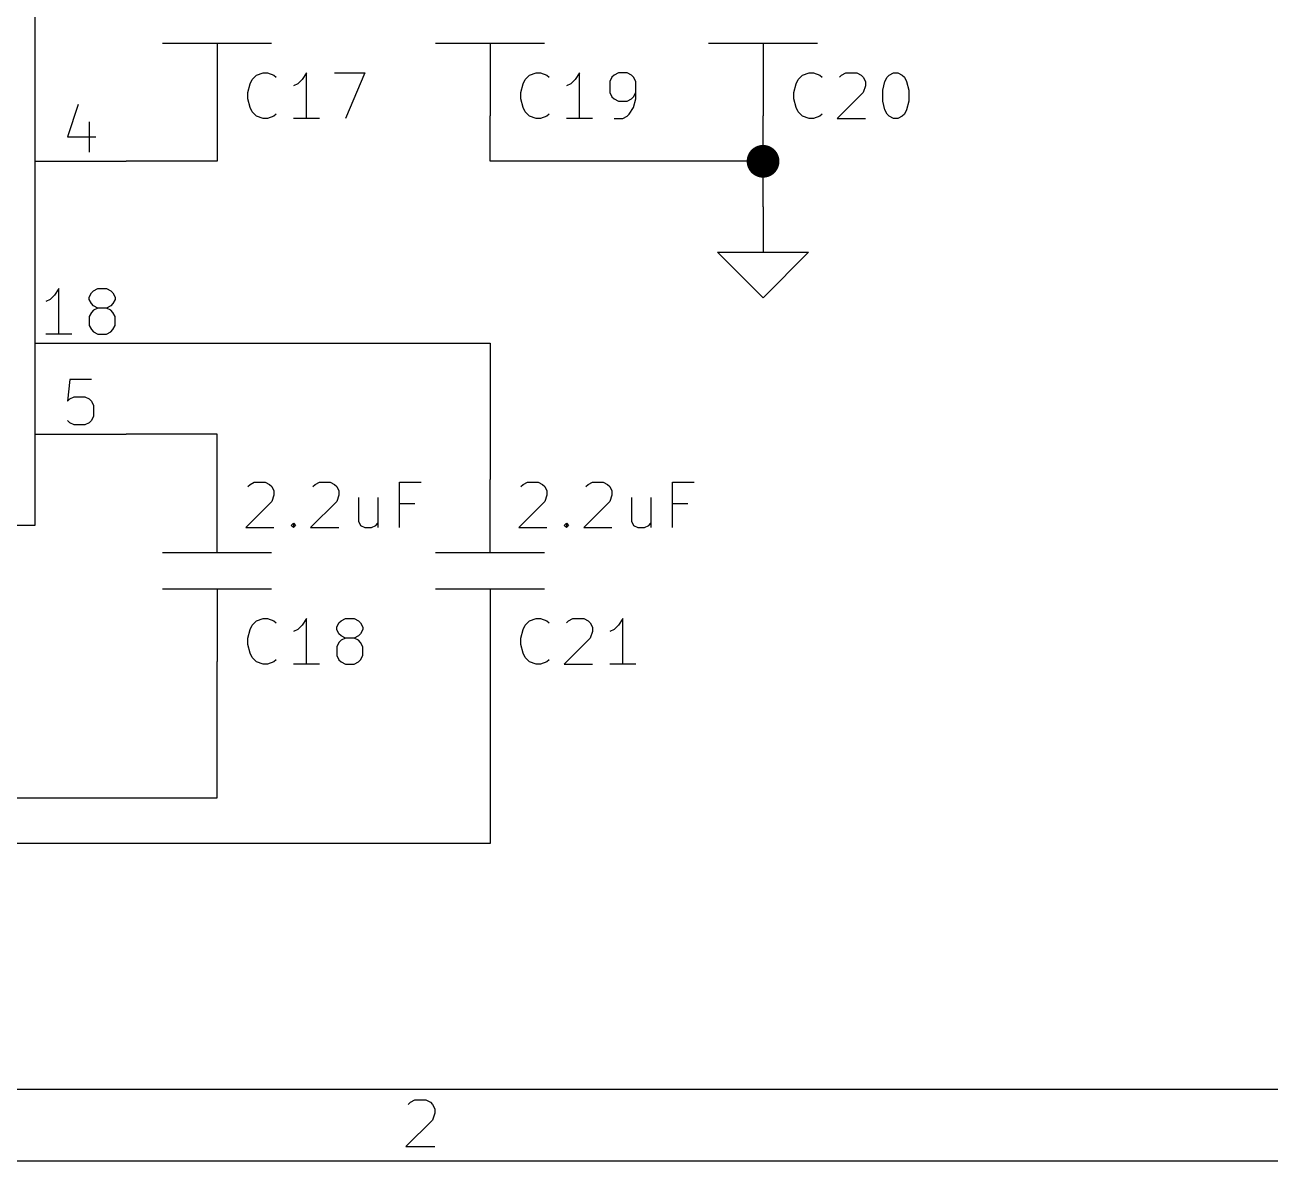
# Model space of a CAD drawing. Header units: inches. Extents: x 0.4 to 16.1, y -11.3 to -0.4.
# Drawn here: x 2.939 to 4.307, y -11.299 to -10.05 of the extents above; entities that cross this region are included whole.
import ezdxf

# ---------------------------------------------------------------- set-up
doc = ezdxf.new("R2010")
doc.units = ezdxf.units.IN
doc.header["$MEASUREMENT"] = 0
for name, color, linetype in [('GREENSIXTYFIVE', 129, 'CONTINUOUS'), ('LIGHTGREEN', 92, 'CONTINUOUS'), ('LIGHTRED', 12, 'CONTINUOUS'), ('RED', 14, 'CONTINUOUS'), ('WHITE', 250, 'CONTINUOUS')]:
    doc.layers.add(name, color=color, linetype=linetype)

msp = doc.modelspace()

# ---------------------------------------------------------------- linework, layer by layer
at = {"layer": 'GREENSIXTYFIVE', "linetype": 'CONTINUOUS'}
for p, q in [((3.1863, -10.1147), (3.1887, -10.1099)), ((3.1863, -10.1147), (3.1887, -10.1099)), ((3.1887, -10.1099), (3.1934, -10.1052)), ((3.1887, -10.1099), (3.1934, -10.1052)), ((3.1934, -10.1052), (3.2006, -10.1028)), ((3.1934, -10.1052), (3.2006, -10.1028)), ((3.2006, -10.1028), (3.2053, -10.1028)), ((3.2006, -10.1028), (3.2053, -10.1028)), ((3.2053, -10.1028), (3.2125, -10.1052)), ((3.2053, -10.1028), (3.2125, -10.1052)), ((3.2125, -10.1052), (3.2149, -10.1076)), ((3.2125, -10.1052), (3.2149, -10.1076)), ((3.2434, -10.1099), (3.2387, -10.1147)), ((3.2434, -10.1099), (3.2387, -10.1147)), ((3.2482, -10.1028), (3.2434, -10.1099)), ((3.2482, -10.1028), (3.2434, -10.1099)), ((3.2482, -10.1528), (3.2482, -10.1028)), ((3.2482, -10.1528), (3.2482, -10.1028)), ((3.2791, -10.1028), (3.3125, -10.1028)), ((3.2791, -10.1028), (3.3125, -10.1028)), ((3.3125, -10.1028), (3.291, -10.1528)), ((3.3125, -10.1028), (3.291, -10.1528)), ((3.4863, -10.1147), (3.4887, -10.1099)), ((3.4863, -10.1147), (3.4887, -10.1099)), ((3.4887, -10.1099), (3.4934, -10.1052)), ((3.4887, -10.1099), (3.4934, -10.1052)), ((3.4934, -10.1052), (3.5006, -10.1028)), ((3.4934, -10.1052), (3.5006, -10.1028)), ((3.5006, -10.1028), (3.5053, -10.1028)), ((3.5006, -10.1028), (3.5053, -10.1028)), ((3.5053, -10.1028), (3.5125, -10.1052)), ((3.5053, -10.1028), (3.5125, -10.1052)), ((3.5125, -10.1052), (3.5149, -10.1076)), ((3.5125, -10.1052), (3.5149, -10.1076)), ((3.5434, -10.1099), (3.5387, -10.1147)), ((3.5434, -10.1099), (3.5387, -10.1147)), ((3.5482, -10.1028), (3.5434, -10.1099)), ((3.5482, -10.1028), (3.5434, -10.1099)), ((3.5482, -10.1528), (3.5482, -10.1028)), ((3.5482, -10.1528), (3.5482, -10.1028)), ((3.5839, -10.1076), (3.5815, -10.1123)), ((3.5839, -10.1076), (3.5815, -10.1123)), ((3.5863, -10.1052), (3.5839, -10.1076)), ((3.5863, -10.1052), (3.5839, -10.1076)), ((3.591, -10.1028), (3.5863, -10.1052)), ((3.591, -10.1028), (3.5863, -10.1052)), ((3.6006, -10.1028), (3.591, -10.1028)), ((3.6006, -10.1028), (3.591, -10.1028)), ((3.6053, -10.1052), (3.6006, -10.1028)), ((3.6053, -10.1052), (3.6006, -10.1028)), ((3.6077, -10.1076), (3.6053, -10.1052)), ((3.6077, -10.1076), (3.6053, -10.1052)), ((3.6101, -10.1123), (3.6077, -10.1076)), ((3.6101, -10.1123), (3.6077, -10.1076)), ((3.7863, -10.1147), (3.7887, -10.1099)), ((3.7863, -10.1147), (3.7887, -10.1099)), ((3.7887, -10.1099), (3.7934, -10.1052)), ((3.7887, -10.1099), (3.7934, -10.1052)), ((3.7934, -10.1052), (3.8006, -10.1028)), ((3.7934, -10.1052), (3.8006, -10.1028)), ((3.8006, -10.1028), (3.8053, -10.1028)), ((3.8006, -10.1028), (3.8053, -10.1028)), ((3.8053, -10.1028), (3.8125, -10.1052)), ((3.8053, -10.1028), (3.8125, -10.1052)), ((3.8125, -10.1052), (3.8149, -10.1076)), ((3.8125, -10.1052), (3.8149, -10.1076)), ((3.8339, -10.1076), (3.8363, -10.1052)), ((3.8339, -10.1076), (3.8363, -10.1052)), ((3.8363, -10.1052), (3.841, -10.1028)), ((3.8363, -10.1052), (3.841, -10.1028)), ((3.841, -10.1028), (3.8529, -10.1028)), ((3.841, -10.1028), (3.8529, -10.1028)), ((3.8529, -10.1028), (3.8577, -10.1052)), ((3.8529, -10.1028), (3.8577, -10.1052)), ((3.8577, -10.1052), (3.8601, -10.1076)), ((3.8577, -10.1052), (3.8601, -10.1076)), ((3.8601, -10.1076), (3.8625, -10.1123)), ((3.8601, -10.1076), (3.8625, -10.1123)), ((3.8839, -10.1123), (3.8863, -10.1076)), ((3.8839, -10.1123), (3.8863, -10.1076)), ((3.8863, -10.1076), (3.8887, -10.1052)), ((3.8863, -10.1076), (3.8887, -10.1052)), ((3.8887, -10.1052), (3.8934, -10.1028)), ((3.8887, -10.1052), (3.8934, -10.1028)), ((3.8934, -10.1028), (3.8982, -10.1028)), ((3.8934, -10.1028), (3.8982, -10.1028)), ((3.8982, -10.1028), (3.9029, -10.1052)), ((3.8982, -10.1028), (3.9029, -10.1052)), ((3.9029, -10.1052), (3.9053, -10.1076)), ((3.9029, -10.1052), (3.9053, -10.1076)), ((3.9053, -10.1076), (3.9077, -10.1123)), ((3.9053, -10.1076), (3.9077, -10.1123)), ((3.1839, -10.1242), (3.1863, -10.1147)), ((3.1839, -10.1242), (3.1863, -10.1147)), ((3.1839, -10.1314), (3.1839, -10.1242)), ((3.1839, -10.1314), (3.1839, -10.1242)), ((3.2387, -10.1147), (3.2339, -10.1171)), ((3.2387, -10.1147), (3.2339, -10.1171)), ((3.4839, -10.1242), (3.4863, -10.1147)), ((3.4839, -10.1242), (3.4863, -10.1147)), ((3.4839, -10.1314), (3.4839, -10.1242)), ((3.4839, -10.1314), (3.4839, -10.1242)), ((3.5387, -10.1147), (3.5339, -10.1171)), ((3.5387, -10.1147), (3.5339, -10.1171)), ((3.5815, -10.1123), (3.5815, -10.1242)), ((3.5815, -10.1123), (3.5815, -10.1242)), ((3.5815, -10.1242), (3.5839, -10.129)), ((3.5815, -10.1242), (3.5839, -10.129)), ((3.6077, -10.129), (3.6101, -10.1242)), ((3.6077, -10.129), (3.6101, -10.1242)), ((3.6101, -10.1314), (3.6101, -10.1123)), ((3.6101, -10.1314), (3.6101, -10.1123)), ((3.7839, -10.1242), (3.7863, -10.1147)), ((3.7839, -10.1242), (3.7863, -10.1147)), ((3.7839, -10.1314), (3.7839, -10.1242)), ((3.7839, -10.1314), (3.7839, -10.1242)), ((3.8601, -10.1242), (3.8315, -10.1528)), ((3.8601, -10.1242), (3.8315, -10.1528)), ((3.8625, -10.1171), (3.8601, -10.1242)), ((3.8625, -10.1171), (3.8601, -10.1242)), ((3.8625, -10.1123), (3.8625, -10.1171)), ((3.8625, -10.1123), (3.8625, -10.1171)), ((3.8815, -10.1218), (3.8839, -10.1123)), ((3.8815, -10.1218), (3.8839, -10.1123)), ((3.8815, -10.1338), (3.8815, -10.1218)), ((3.8815, -10.1338), (3.8815, -10.1218)), ((3.9077, -10.1123), (3.9101, -10.1218)), ((3.9077, -10.1123), (3.9101, -10.1218)), ((3.9101, -10.1218), (3.9101, -10.1338)), ((3.9101, -10.1218), (3.9101, -10.1338)), ((3.1863, -10.1409), (3.1839, -10.1314)), ((3.1863, -10.1409), (3.1839, -10.1314)), ((3.4863, -10.1409), (3.4839, -10.1314)), ((3.4863, -10.1409), (3.4839, -10.1314)), ((3.5839, -10.129), (3.5863, -10.1314)), ((3.5839, -10.129), (3.5863, -10.1314)), ((3.5863, -10.1314), (3.591, -10.1338)), ((3.5863, -10.1314), (3.591, -10.1338)), ((3.591, -10.1338), (3.6006, -10.1338)), ((3.591, -10.1338), (3.6006, -10.1338)), ((3.6006, -10.1338), (3.6053, -10.1314)), ((3.6006, -10.1338), (3.6053, -10.1314)), ((3.6053, -10.1314), (3.6077, -10.129)), ((3.6053, -10.1314), (3.6077, -10.129)), ((3.6077, -10.1409), (3.6101, -10.1314)), ((3.6077, -10.1409), (3.6101, -10.1314)), ((3.7863, -10.1409), (3.7839, -10.1314)), ((3.7863, -10.1409), (3.7839, -10.1314)), ((3.8839, -10.1433), (3.8815, -10.1338)), ((3.8839, -10.1433), (3.8815, -10.1338)), ((3.9101, -10.1338), (3.9077, -10.1433)), ((3.9101, -10.1338), (3.9077, -10.1433)), ((3.1887, -10.1457), (3.1863, -10.1409)), ((3.1887, -10.1457), (3.1863, -10.1409)), ((3.1934, -10.1504), (3.1887, -10.1457)), ((3.1934, -10.1504), (3.1887, -10.1457)), ((3.2006, -10.1528), (3.1934, -10.1504)), ((3.2006, -10.1528), (3.1934, -10.1504)), ((3.2125, -10.1504), (3.2053, -10.1528)), ((3.2125, -10.1504), (3.2053, -10.1528)), ((3.2149, -10.148), (3.2125, -10.1504)), ((3.2149, -10.148), (3.2125, -10.1504)), ((3.4887, -10.1457), (3.4863, -10.1409)), ((3.4887, -10.1457), (3.4863, -10.1409)), ((3.4934, -10.1504), (3.4887, -10.1457)), ((3.4934, -10.1504), (3.4887, -10.1457)), ((3.5006, -10.1528), (3.4934, -10.1504)), ((3.5006, -10.1528), (3.4934, -10.1504)), ((3.5125, -10.1504), (3.5053, -10.1528)), ((3.5125, -10.1504), (3.5053, -10.1528)), ((3.5149, -10.148), (3.5125, -10.1504)), ((3.5149, -10.148), (3.5125, -10.1504)), ((3.5958, -10.1528), (3.6006, -10.1504)), ((3.5958, -10.1528), (3.6006, -10.1504)), ((3.6006, -10.1504), (3.6029, -10.148)), ((3.6006, -10.1504), (3.6029, -10.148)), ((3.6029, -10.148), (3.6077, -10.1409)), ((3.6029, -10.148), (3.6077, -10.1409)), ((3.7887, -10.1457), (3.7863, -10.1409)), ((3.7887, -10.1457), (3.7863, -10.1409)), ((3.7934, -10.1504), (3.7887, -10.1457)), ((3.7934, -10.1504), (3.7887, -10.1457)), ((3.8006, -10.1528), (3.7934, -10.1504)), ((3.8006, -10.1528), (3.7934, -10.1504)), ((3.8125, -10.1504), (3.8053, -10.1528)), ((3.8125, -10.1504), (3.8053, -10.1528)), ((3.8149, -10.148), (3.8125, -10.1504)), ((3.8149, -10.148), (3.8125, -10.1504)), ((3.8863, -10.148), (3.8839, -10.1433)), ((3.8863, -10.148), (3.8839, -10.1433)), ((3.8887, -10.1504), (3.8863, -10.148)), ((3.8887, -10.1504), (3.8863, -10.148)), ((3.8934, -10.1528), (3.8887, -10.1504)), ((3.8934, -10.1528), (3.8887, -10.1504)), ((3.9029, -10.1504), (3.8982, -10.1528)), ((3.9029, -10.1504), (3.8982, -10.1528)), ((3.9053, -10.148), (3.9029, -10.1504)), ((3.9053, -10.148), (3.9029, -10.1504)), ((3.9077, -10.1433), (3.9053, -10.148)), ((3.9077, -10.1433), (3.9053, -10.148)), ((3.2053, -10.1528), (3.2006, -10.1528)), ((3.2053, -10.1528), (3.2006, -10.1528)), ((3.2625, -10.1528), (3.2339, -10.1528)), ((3.2625, -10.1528), (3.2339, -10.1528)), ((3.5053, -10.1528), (3.5006, -10.1528)), ((3.5053, -10.1528), (3.5006, -10.1528)), ((3.5625, -10.1528), (3.5339, -10.1528)), ((3.5625, -10.1528), (3.5339, -10.1528)), ((3.5863, -10.1528), (3.5958, -10.1528)), ((3.5863, -10.1528), (3.5958, -10.1528)), ((3.8053, -10.1528), (3.8006, -10.1528)), ((3.8053, -10.1528), (3.8006, -10.1528)), ((3.8315, -10.1528), (3.8625, -10.1528)), ((3.8315, -10.1528), (3.8625, -10.1528)), ((3.8982, -10.1528), (3.8934, -10.1528)), ((3.8982, -10.1528), (3.8934, -10.1528)), ((3.1839, -10.5576), (3.1863, -10.5552)), ((3.1839, -10.5576), (3.1863, -10.5552)), ((3.1863, -10.5552), (3.191, -10.5528)), ((3.1863, -10.5552), (3.191, -10.5528)), ((3.191, -10.5528), (3.2029, -10.5528)), ((3.191, -10.5528), (3.2029, -10.5528)), ((3.2029, -10.5528), (3.2077, -10.5552)), ((3.2029, -10.5528), (3.2077, -10.5552)), ((3.2077, -10.5552), (3.2101, -10.5576)), ((3.2077, -10.5552), (3.2101, -10.5576)), ((3.2101, -10.5576), (3.2125, -10.5623)), ((3.2101, -10.5576), (3.2125, -10.5623)), ((3.2125, -10.5623), (3.2125, -10.5671)), ((3.2125, -10.5623), (3.2125, -10.5671)), ((3.2553, -10.5576), (3.2577, -10.5552)), ((3.2553, -10.5576), (3.2577, -10.5552)), ((3.2577, -10.5552), (3.2625, -10.5528)), ((3.2577, -10.5552), (3.2625, -10.5528)), ((3.2625, -10.5528), (3.2744, -10.5528)), ((3.2625, -10.5528), (3.2744, -10.5528)), ((3.2744, -10.5528), (3.2791, -10.5552)), ((3.2744, -10.5528), (3.2791, -10.5552)), ((3.2791, -10.5552), (3.2815, -10.5576)), ((3.2791, -10.5552), (3.2815, -10.5576)), ((3.2815, -10.5576), (3.2839, -10.5623)), ((3.2815, -10.5576), (3.2839, -10.5623)), ((3.2839, -10.5623), (3.2839, -10.5671)), ((3.2839, -10.5623), (3.2839, -10.5671)), ((3.3506, -10.6028), (3.3506, -10.5528)), ((3.3506, -10.5528), (3.3744, -10.5528)), ((3.3506, -10.6028), (3.3506, -10.5528)), ((3.3506, -10.5528), (3.3744, -10.5528)), ((3.4839, -10.5576), (3.4863, -10.5552)), ((3.4839, -10.5576), (3.4863, -10.5552)), ((3.4863, -10.5552), (3.491, -10.5528)), ((3.4863, -10.5552), (3.491, -10.5528)), ((3.491, -10.5528), (3.5029, -10.5528)), ((3.491, -10.5528), (3.5029, -10.5528)), ((3.5029, -10.5528), (3.5077, -10.5552)), ((3.5029, -10.5528), (3.5077, -10.5552)), ((3.5077, -10.5552), (3.5101, -10.5576)), ((3.5077, -10.5552), (3.5101, -10.5576)), ((3.5101, -10.5576), (3.5125, -10.5623)), ((3.5101, -10.5576), (3.5125, -10.5623)), ((3.5125, -10.5623), (3.5125, -10.5671)), ((3.5125, -10.5623), (3.5125, -10.5671)), ((3.5553, -10.5576), (3.5577, -10.5552)), ((3.5553, -10.5576), (3.5577, -10.5552)), ((3.5577, -10.5552), (3.5625, -10.5528)), ((3.5577, -10.5552), (3.5625, -10.5528)), ((3.5625, -10.5528), (3.5744, -10.5528)), ((3.5625, -10.5528), (3.5744, -10.5528)), ((3.5744, -10.5528), (3.5791, -10.5552)), ((3.5744, -10.5528), (3.5791, -10.5552)), ((3.5791, -10.5552), (3.5815, -10.5576)), ((3.5791, -10.5552), (3.5815, -10.5576)), ((3.5815, -10.5576), (3.5839, -10.5623)), ((3.5815, -10.5576), (3.5839, -10.5623)), ((3.5839, -10.5623), (3.5839, -10.5671)), ((3.5839, -10.5623), (3.5839, -10.5671)), ((3.6506, -10.6028), (3.6506, -10.5528)), ((3.6506, -10.5528), (3.6744, -10.5528)), ((3.6506, -10.6028), (3.6506, -10.5528)), ((3.6506, -10.5528), (3.6744, -10.5528)), ((3.2101, -10.5742), (3.1815, -10.6028)), ((3.2101, -10.5742), (3.1815, -10.6028)), ((3.2125, -10.5671), (3.2101, -10.5742)), ((3.2125, -10.5671), (3.2101, -10.5742)), ((3.2815, -10.5742), (3.2529, -10.6028)), ((3.2815, -10.5742), (3.2529, -10.6028)), ((3.2839, -10.5671), (3.2815, -10.5742)), ((3.2839, -10.5671), (3.2815, -10.5742)), ((3.3053, -10.5695), (3.3053, -10.5957)), ((3.3053, -10.5695), (3.3053, -10.5957)), ((3.3268, -10.5695), (3.3268, -10.6028)), ((3.3268, -10.5695), (3.3268, -10.6028)), ((3.5101, -10.5742), (3.4815, -10.6028)), ((3.5101, -10.5742), (3.4815, -10.6028)), ((3.5125, -10.5671), (3.5101, -10.5742)), ((3.5125, -10.5671), (3.5101, -10.5742)), ((3.5815, -10.5742), (3.5529, -10.6028)), ((3.5815, -10.5742), (3.5529, -10.6028)), ((3.5839, -10.5671), (3.5815, -10.5742)), ((3.5839, -10.5671), (3.5815, -10.5742)), ((3.6053, -10.5695), (3.6053, -10.5957)), ((3.6053, -10.5695), (3.6053, -10.5957)), ((3.6268, -10.5695), (3.6268, -10.6028)), ((3.6268, -10.5695), (3.6268, -10.6028)), ((3.3672, -10.5766), (3.3506, -10.5766)), ((3.3672, -10.5766), (3.3506, -10.5766)), ((3.6672, -10.5766), (3.6506, -10.5766)), ((3.6672, -10.5766), (3.6506, -10.5766)), ((3.1815, -10.6028), (3.2125, -10.6028)), ((3.1815, -10.6028), (3.2125, -10.6028)), ((3.2315, -10.6004), (3.2339, -10.598)), ((3.2315, -10.6004), (3.2339, -10.598)), ((3.2339, -10.6028), (3.2315, -10.6004)), ((3.2339, -10.6028), (3.2315, -10.6004)), ((3.2339, -10.598), (3.2363, -10.6004)), ((3.2339, -10.598), (3.2339, -10.6028)), ((3.2339, -10.598), (3.2363, -10.6004)), ((3.2339, -10.598), (3.2339, -10.6028)), ((3.2363, -10.6004), (3.2339, -10.6028)), ((3.2363, -10.6004), (3.2339, -10.6028)), ((3.2529, -10.6028), (3.2839, -10.6028)), ((3.2529, -10.6028), (3.2839, -10.6028)), ((3.3053, -10.5957), (3.3077, -10.6004)), ((3.3053, -10.5957), (3.3077, -10.6004)), ((3.3077, -10.6004), (3.3125, -10.6028)), ((3.3077, -10.6004), (3.3125, -10.6028)), ((3.3125, -10.6028), (3.3196, -10.6028)), ((3.3125, -10.6028), (3.3196, -10.6028)), ((3.3196, -10.6028), (3.3244, -10.6004)), ((3.3196, -10.6028), (3.3244, -10.6004)), ((3.3244, -10.6004), (3.3268, -10.598)), ((3.3244, -10.6004), (3.3268, -10.598)), ((3.4815, -10.6028), (3.5125, -10.6028)), ((3.4815, -10.6028), (3.5125, -10.6028)), ((3.5315, -10.6004), (3.5339, -10.598)), ((3.5315, -10.6004), (3.5339, -10.598)), ((3.5339, -10.6028), (3.5315, -10.6004)), ((3.5339, -10.6028), (3.5315, -10.6004)), ((3.5339, -10.598), (3.5363, -10.6004)), ((3.5339, -10.598), (3.5339, -10.6028)), ((3.5339, -10.598), (3.5363, -10.6004)), ((3.5339, -10.598), (3.5339, -10.6028)), ((3.5363, -10.6004), (3.5339, -10.6028)), ((3.5363, -10.6004), (3.5339, -10.6028)), ((3.5529, -10.6028), (3.5839, -10.6028)), ((3.5529, -10.6028), (3.5839, -10.6028)), ((3.6053, -10.5957), (3.6077, -10.6004)), ((3.6053, -10.5957), (3.6077, -10.6004)), ((3.6077, -10.6004), (3.6125, -10.6028)), ((3.6077, -10.6004), (3.6125, -10.6028)), ((3.6125, -10.6028), (3.6196, -10.6028)), ((3.6125, -10.6028), (3.6196, -10.6028)), ((3.6196, -10.6028), (3.6244, -10.6004)), ((3.6196, -10.6028), (3.6244, -10.6004)), ((3.6244, -10.6004), (3.6268, -10.598)), ((3.6244, -10.6004), (3.6268, -10.598)), ((3.1863, -10.7147), (3.1887, -10.7099)), ((3.1863, -10.7147), (3.1887, -10.7099)), ((3.1887, -10.7099), (3.1934, -10.7052)), ((3.1887, -10.7099), (3.1934, -10.7052)), ((3.1934, -10.7052), (3.2006, -10.7028)), ((3.1934, -10.7052), (3.2006, -10.7028)), ((3.2006, -10.7028), (3.2053, -10.7028)), ((3.2006, -10.7028), (3.2053, -10.7028)), ((3.2053, -10.7028), (3.2125, -10.7052)), ((3.2053, -10.7028), (3.2125, -10.7052)), ((3.2125, -10.7052), (3.2149, -10.7076)), ((3.2125, -10.7052), (3.2149, -10.7076)), ((3.2434, -10.7099), (3.2387, -10.7147)), ((3.2434, -10.7099), (3.2387, -10.7147)), ((3.2482, -10.7028), (3.2434, -10.7099)), ((3.2482, -10.7028), (3.2434, -10.7099)), ((3.2482, -10.7528), (3.2482, -10.7028)), ((3.2482, -10.7528), (3.2482, -10.7028)), ((3.2815, -10.7123), (3.2839, -10.7076)), ((3.2815, -10.7123), (3.2839, -10.7076)), ((3.2815, -10.7147), (3.2815, -10.7123)), ((3.2815, -10.7147), (3.2815, -10.7123)), ((3.2839, -10.7076), (3.2863, -10.7052)), ((3.2839, -10.7076), (3.2863, -10.7052)), ((3.2863, -10.7052), (3.291, -10.7028)), ((3.2863, -10.7052), (3.291, -10.7028)), ((3.291, -10.7028), (3.3006, -10.7028)), ((3.291, -10.7028), (3.3006, -10.7028)), ((3.3006, -10.7028), (3.3053, -10.7052)), ((3.3006, -10.7028), (3.3053, -10.7052)), ((3.3053, -10.7052), (3.3077, -10.7076)), ((3.3053, -10.7052), (3.3077, -10.7076)), ((3.3077, -10.7076), (3.3101, -10.7123)), ((3.3077, -10.7076), (3.3101, -10.7123)), ((3.3101, -10.7123), (3.3101, -10.7147)), ((3.3101, -10.7123), (3.3101, -10.7147)), ((3.4863, -10.7147), (3.4887, -10.7099)), ((3.4863, -10.7147), (3.4887, -10.7099)), ((3.4887, -10.7099), (3.4934, -10.7052)), ((3.4887, -10.7099), (3.4934, -10.7052)), ((3.4934, -10.7052), (3.5006, -10.7028)), ((3.4934, -10.7052), (3.5006, -10.7028)), ((3.5006, -10.7028), (3.5053, -10.7028)), ((3.5006, -10.7028), (3.5053, -10.7028)), ((3.5053, -10.7028), (3.5125, -10.7052)), ((3.5053, -10.7028), (3.5125, -10.7052)), ((3.5125, -10.7052), (3.5149, -10.7076)), ((3.5125, -10.7052), (3.5149, -10.7076)), ((3.5339, -10.7076), (3.5363, -10.7052)), ((3.5339, -10.7076), (3.5363, -10.7052)), ((3.5363, -10.7052), (3.541, -10.7028)), ((3.5363, -10.7052), (3.541, -10.7028)), ((3.541, -10.7028), (3.5529, -10.7028)), ((3.541, -10.7028), (3.5529, -10.7028)), ((3.5529, -10.7028), (3.5577, -10.7052)), ((3.5529, -10.7028), (3.5577, -10.7052)), ((3.5577, -10.7052), (3.5601, -10.7076)), ((3.5577, -10.7052), (3.5601, -10.7076)), ((3.5601, -10.7076), (3.5625, -10.7123)), ((3.5601, -10.7076), (3.5625, -10.7123)), ((3.5625, -10.7123), (3.5625, -10.7171)), ((3.5625, -10.7123), (3.5625, -10.7171)), ((3.591, -10.7099), (3.5863, -10.7147)), ((3.591, -10.7099), (3.5863, -10.7147)), ((3.5958, -10.7028), (3.591, -10.7099)), ((3.5958, -10.7028), (3.591, -10.7099)), ((3.5958, -10.7528), (3.5958, -10.7028)), ((3.5958, -10.7528), (3.5958, -10.7028)), ((3.1839, -10.7242), (3.1863, -10.7147)), ((3.1839, -10.7242), (3.1863, -10.7147)), ((3.1839, -10.7314), (3.1839, -10.7242)), ((3.1839, -10.7314), (3.1839, -10.7242)), ((3.2387, -10.7147), (3.2339, -10.7171)), ((3.2387, -10.7147), (3.2339, -10.7171)), ((3.2839, -10.7195), (3.2815, -10.7147)), ((3.2839, -10.7195), (3.2815, -10.7147)), ((3.2863, -10.7218), (3.2839, -10.7195)), ((3.2863, -10.7218), (3.2839, -10.7195)), ((3.2863, -10.7266), (3.2839, -10.729)), ((3.2863, -10.7266), (3.2839, -10.729)), ((3.291, -10.7242), (3.2863, -10.7218)), ((3.291, -10.7242), (3.2863, -10.7218)), ((3.291, -10.7242), (3.2863, -10.7266)), ((3.291, -10.7242), (3.2863, -10.7266)), ((3.3006, -10.7242), (3.291, -10.7242)), ((3.3006, -10.7242), (3.291, -10.7242)), ((3.3053, -10.7218), (3.3006, -10.7242)), ((3.3053, -10.7218), (3.3006, -10.7242)), ((3.3053, -10.7266), (3.3006, -10.7242)), ((3.3053, -10.7266), (3.3006, -10.7242)), ((3.3077, -10.7195), (3.3053, -10.7218)), ((3.3077, -10.7195), (3.3053, -10.7218)), ((3.3077, -10.729), (3.3053, -10.7266)), ((3.3077, -10.729), (3.3053, -10.7266)), ((3.3101, -10.7147), (3.3077, -10.7195)), ((3.3101, -10.7147), (3.3077, -10.7195)), ((3.4839, -10.7242), (3.4863, -10.7147)), ((3.4839, -10.7242), (3.4863, -10.7147)), ((3.4839, -10.7314), (3.4839, -10.7242)), ((3.4839, -10.7314), (3.4839, -10.7242)), ((3.5601, -10.7242), (3.5315, -10.7528)), ((3.5601, -10.7242), (3.5315, -10.7528)), ((3.5625, -10.7171), (3.5601, -10.7242)), ((3.5625, -10.7171), (3.5601, -10.7242)), ((3.5863, -10.7147), (3.5815, -10.7171)), ((3.5863, -10.7147), (3.5815, -10.7171)), ((3.1863, -10.7409), (3.1839, -10.7314)), ((3.1863, -10.7409), (3.1839, -10.7314)), ((3.2839, -10.729), (3.2815, -10.7338)), ((3.2839, -10.729), (3.2815, -10.7338)), ((3.2815, -10.7338), (3.2815, -10.7433)), ((3.2815, -10.7338), (3.2815, -10.7433)), ((3.3101, -10.7338), (3.3077, -10.729)), ((3.3101, -10.7338), (3.3077, -10.729)), ((3.3101, -10.7433), (3.3101, -10.7338)), ((3.3101, -10.7433), (3.3101, -10.7338)), ((3.4863, -10.7409), (3.4839, -10.7314)), ((3.4863, -10.7409), (3.4839, -10.7314)), ((3.1887, -10.7457), (3.1863, -10.7409)), ((3.1887, -10.7457), (3.1863, -10.7409)), ((3.1934, -10.7504), (3.1887, -10.7457)), ((3.1934, -10.7504), (3.1887, -10.7457)), ((3.2006, -10.7528), (3.1934, -10.7504)), ((3.2006, -10.7528), (3.1934, -10.7504)), ((3.2053, -10.7528), (3.2006, -10.7528)), ((3.2053, -10.7528), (3.2006, -10.7528)), ((3.2125, -10.7504), (3.2053, -10.7528)), ((3.2125, -10.7504), (3.2053, -10.7528)), ((3.2149, -10.748), (3.2125, -10.7504)), ((3.2149, -10.748), (3.2125, -10.7504)), ((3.2625, -10.7528), (3.2339, -10.7528)), ((3.2625, -10.7528), (3.2339, -10.7528)), ((3.2815, -10.7433), (3.2839, -10.748)), ((3.2815, -10.7433), (3.2839, -10.748)), ((3.2839, -10.748), (3.2863, -10.7504)), ((3.2839, -10.748), (3.2863, -10.7504)), ((3.2863, -10.7504), (3.291, -10.7528)), ((3.2863, -10.7504), (3.291, -10.7528)), ((3.291, -10.7528), (3.3006, -10.7528)), ((3.291, -10.7528), (3.3006, -10.7528)), ((3.3006, -10.7528), (3.3053, -10.7504)), ((3.3006, -10.7528), (3.3053, -10.7504)), ((3.3053, -10.7504), (3.3077, -10.748)), ((3.3053, -10.7504), (3.3077, -10.748)), ((3.3077, -10.748), (3.3101, -10.7433)), ((3.3077, -10.748), (3.3101, -10.7433)), ((3.4887, -10.7457), (3.4863, -10.7409)), ((3.4887, -10.7457), (3.4863, -10.7409)), ((3.4934, -10.7504), (3.4887, -10.7457)), ((3.4934, -10.7504), (3.4887, -10.7457)), ((3.5006, -10.7528), (3.4934, -10.7504)), ((3.5006, -10.7528), (3.4934, -10.7504)), ((3.5053, -10.7528), (3.5006, -10.7528)), ((3.5053, -10.7528), (3.5006, -10.7528)), ((3.5125, -10.7504), (3.5053, -10.7528)), ((3.5125, -10.7504), (3.5053, -10.7528)), ((3.5149, -10.748), (3.5125, -10.7504)), ((3.5149, -10.748), (3.5125, -10.7504)), ((3.5315, -10.7528), (3.5625, -10.7528)), ((3.5315, -10.7528), (3.5625, -10.7528)), ((3.6101, -10.7528), (3.5815, -10.7528)), ((3.6101, -10.7528), (3.5815, -10.7528))]:
    msp.add_line(p, q, dxfattribs=at)
at = {"layer": 'LIGHTGREEN', "linetype": 'CONTINUOUS'}
for p, q in [((3.15, -10.15), (3.15, -10.2)), ((3.45, -10.2), (3.45, -10.15)), ((3.75, -10.2), (3.75, -10.15)), ((3.15, -10.2), (3.05, -10.2)), ((3.75, -10.2), (3.45, -10.2)), ((3.75, -10.25), (3.75, -10.2)), ((3.05, -10.4), (3.45, -10.4)), ((3.45, -10.4), (3.45, -10.55)), ((3.15, -10.5), (3.05, -10.5)), ((3.15, -10.55), (3.15, -10.5)), ((3.15, -10.9), (3.15, -10.75)), ((3.45, -10.75), (3.45, -10.95)), ((2.45, -10.9), (3.15, -10.9)), ((3.45, -10.95), (2.55, -10.95))]:
    msp.add_line(p, q, dxfattribs=at)
at = {"layer": 'LIGHTGREEN', "const_width": 0.018}
msp.add_lwpolyline([(3.741, -10.2, 1), (3.759, -10.2, 1)], format="xyb", close=True, dxfattribs=at)
at = {"layer": 'LIGHTRED', "linetype": 'CONTINUOUS'}
for p, q in [((2.9976, -10.1375), (2.9857, -10.1732)), ((2.9976, -10.1375), (2.9857, -10.1732)), ((3.0095, -10.1565), (3.0095, -10.1899)), ((3.0095, -10.1565), (3.0095, -10.1899)), ((2.9857, -10.1732), (3.0167, -10.1732)), ((2.9857, -10.1732), (3.0167, -10.1732)), ((2.9762, -10.3399), (2.9714, -10.347)), ((2.9762, -10.3399), (2.9714, -10.347)), ((2.9762, -10.3899), (2.9762, -10.3399)), ((2.9762, -10.3899), (2.9762, -10.3399)), ((3.0119, -10.3446), (3.0143, -10.3423)), ((3.0119, -10.3446), (3.0143, -10.3423)), ((3.0143, -10.3423), (3.019, -10.3399)), ((3.0143, -10.3423), (3.019, -10.3399)), ((3.019, -10.3399), (3.0286, -10.3399)), ((3.019, -10.3399), (3.0286, -10.3399)), ((3.0286, -10.3399), (3.0333, -10.3423)), ((3.0286, -10.3399), (3.0333, -10.3423)), ((3.0333, -10.3423), (3.0357, -10.3446)), ((3.0333, -10.3423), (3.0357, -10.3446)), ((2.9667, -10.3518), (2.9619, -10.3542)), ((2.9667, -10.3518), (2.9619, -10.3542)), ((2.9714, -10.347), (2.9667, -10.3518)), ((2.9714, -10.347), (2.9667, -10.3518)), ((3.0095, -10.3494), (3.0119, -10.3446)), ((3.0095, -10.3494), (3.0119, -10.3446)), ((3.0095, -10.3518), (3.0095, -10.3494)), ((3.0095, -10.3518), (3.0095, -10.3494)), ((3.0119, -10.3565), (3.0095, -10.3518)), ((3.0119, -10.3565), (3.0095, -10.3518)), ((3.0143, -10.3589), (3.0119, -10.3565)), ((3.0143, -10.3589), (3.0119, -10.3565)), ((3.0357, -10.3565), (3.0333, -10.3589)), ((3.0357, -10.3565), (3.0333, -10.3589)), ((3.0357, -10.3446), (3.0381, -10.3494)), ((3.0357, -10.3446), (3.0381, -10.3494)), ((3.0381, -10.3518), (3.0357, -10.3565)), ((3.0381, -10.3518), (3.0357, -10.3565)), ((3.0381, -10.3494), (3.0381, -10.3518)), ((3.0381, -10.3494), (3.0381, -10.3518)), ((3.0119, -10.3661), (3.0095, -10.3708)), ((3.0119, -10.3661), (3.0095, -10.3708)), ((3.0095, -10.3708), (3.0095, -10.3804)), ((3.0095, -10.3708), (3.0095, -10.3804)), ((3.0143, -10.3637), (3.0119, -10.3661)), ((3.0143, -10.3637), (3.0119, -10.3661)), ((3.019, -10.3613), (3.0143, -10.3589)), ((3.019, -10.3613), (3.0143, -10.3589)), ((3.019, -10.3613), (3.0143, -10.3637)), ((3.019, -10.3613), (3.0143, -10.3637)), ((3.0286, -10.3613), (3.019, -10.3613)), ((3.0286, -10.3613), (3.019, -10.3613)), ((3.0333, -10.3589), (3.0286, -10.3613)), ((3.0333, -10.3589), (3.0286, -10.3613)), ((3.0333, -10.3637), (3.0286, -10.3613)), ((3.0333, -10.3637), (3.0286, -10.3613)), ((3.0357, -10.3661), (3.0333, -10.3637)), ((3.0357, -10.3661), (3.0333, -10.3637)), ((3.0381, -10.3708), (3.0357, -10.3661)), ((3.0381, -10.3708), (3.0357, -10.3661)), ((3.0381, -10.3804), (3.0381, -10.3708)), ((3.0381, -10.3804), (3.0381, -10.3708)), ((3.0095, -10.3804), (3.0119, -10.3851)), ((3.0095, -10.3804), (3.0119, -10.3851)), ((3.0357, -10.3851), (3.0381, -10.3804)), ((3.0357, -10.3851), (3.0381, -10.3804)), ((2.9905, -10.3899), (2.9619, -10.3899)), ((2.9905, -10.3899), (2.9619, -10.3899)), ((3.0119, -10.3851), (3.0143, -10.3875)), ((3.0119, -10.3851), (3.0143, -10.3875)), ((3.0143, -10.3875), (3.019, -10.3899)), ((3.0143, -10.3875), (3.019, -10.3899)), ((3.019, -10.3899), (3.0286, -10.3899)), ((3.019, -10.3899), (3.0286, -10.3899)), ((3.0286, -10.3899), (3.0333, -10.3875)), ((3.0286, -10.3899), (3.0333, -10.3875)), ((3.0333, -10.3875), (3.0357, -10.3851)), ((3.0333, -10.3875), (3.0357, -10.3851)), ((2.9881, -10.4399), (2.9857, -10.4637)), ((2.9881, -10.4399), (2.9857, -10.4637)), ((3.0119, -10.4399), (2.9881, -10.4399)), ((3.0119, -10.4399), (2.9881, -10.4399)), ((2.9857, -10.4637), (2.9881, -10.4613)), ((2.9857, -10.4637), (2.9881, -10.4613)), ((2.9881, -10.4613), (2.9929, -10.4589)), ((2.9881, -10.4613), (2.9929, -10.4589)), ((2.9929, -10.4589), (3.0048, -10.4589)), ((2.9929, -10.4589), (3.0048, -10.4589)), ((3.0048, -10.4589), (3.0095, -10.4613)), ((3.0048, -10.4589), (3.0095, -10.4613)), ((3.0095, -10.4613), (3.0119, -10.4637)), ((3.0095, -10.4613), (3.0119, -10.4637)), ((3.0119, -10.4637), (3.0143, -10.4684)), ((3.0119, -10.4637), (3.0143, -10.4684)), ((3.0143, -10.4804), (3.0119, -10.4851)), ((3.0143, -10.4804), (3.0119, -10.4851)), ((3.0143, -10.4684), (3.0143, -10.4804)), ((3.0143, -10.4684), (3.0143, -10.4804)), ((2.9881, -10.4875), (2.9857, -10.4851)), ((2.9881, -10.4875), (2.9857, -10.4851)), ((2.9929, -10.4899), (2.9881, -10.4875)), ((2.9929, -10.4899), (2.9881, -10.4875)), ((3.0048, -10.4899), (2.9929, -10.4899)), ((3.0048, -10.4899), (2.9929, -10.4899)), ((3.0095, -10.4875), (3.0048, -10.4899)), ((3.0095, -10.4875), (3.0048, -10.4899)), ((3.0119, -10.4851), (3.0095, -10.4875)), ((3.0119, -10.4851), (3.0095, -10.4875))]:
    msp.add_line(p, q, dxfattribs=at)
at = {"layer": 'RED', "linetype": 'CONTINUOUS'}
for p, q in [((2.95, -10.6), (2.95, -9.5)), ((3.09, -10.07), (3.21, -10.07)), ((3.15, -10.07), (3.15, -10.15)), ((3.15, -10.07), (3.15, -10.15)), ((3.39, -10.07), (3.51, -10.07)), ((3.45, -10.07), (3.45, -10.15)), ((3.45, -10.07), (3.45, -10.15)), ((3.69, -10.07), (3.81, -10.07)), ((3.75, -10.07), (3.75, -10.15)), ((3.75, -10.07), (3.75, -10.15)), ((2.95, -10.2), (3.05, -10.2)), ((2.95, -10.2), (3.05, -10.2)), ((3.75, -10.25), (3.75, -10.3)), ((3.75, -10.35), (3.7, -10.3)), ((3.7, -10.3), (3.75, -10.3)), ((3.75, -10.3), (3.8, -10.3)), ((3.8, -10.3), (3.75, -10.35)), ((2.95, -10.4), (3.05, -10.4)), ((2.95, -10.4), (3.05, -10.4)), ((2.95, -10.5), (3.05, -10.5)), ((2.95, -10.5), (3.05, -10.5)), ((3.15, -10.63), (3.15, -10.55)), ((3.15, -10.63), (3.15, -10.55)), ((3.45, -10.63), (3.45, -10.55)), ((3.45, -10.63), (3.45, -10.55)), ((2.15, -10.6), (2.95, -10.6)), ((3.09, -10.63), (3.21, -10.63)), ((3.39, -10.63), (3.51, -10.63)), ((3.09, -10.67), (3.21, -10.67)), ((3.15, -10.67), (3.15, -10.75)), ((3.15, -10.67), (3.15, -10.75)), ((3.39, -10.67), (3.51, -10.67)), ((3.45, -10.67), (3.45, -10.75)), ((3.45, -10.67), (3.45, -10.75)), ((16.0626, -11.2206), (0.4724, -11.2206)), ((3.3625, -11.2346), (3.3674, -11.2321)), ((3.3674, -11.2321), (3.3796, -11.2321)), ((3.3796, -11.2321), (3.3845, -11.2346)), ((3.3601, -11.237), (3.3625, -11.2346)), ((3.3845, -11.2346), (3.3869, -11.237)), ((3.3869, -11.237), (3.3893, -11.2419)), ((3.3893, -11.2467), (3.3869, -11.2541)), ((3.3893, -11.2419), (3.3893, -11.2467)), ((3.3869, -11.2541), (3.3576, -11.2833)), ((3.3576, -11.2833), (3.3893, -11.2833)), ((16.1413, -11.2993), (0.3937, -11.2993))]:
    msp.add_line(p, q, dxfattribs=at)
at = {"layer": 'WHITE', "linetype": 'CONTINUOUS'}
for p, q in [((2.95, -10.6), (2.95, -9.5)), ((2.15, -10.6), (2.95, -10.6))]:
    msp.add_line(p, q, dxfattribs=at)

doc.saveas('drawing.dxf')
